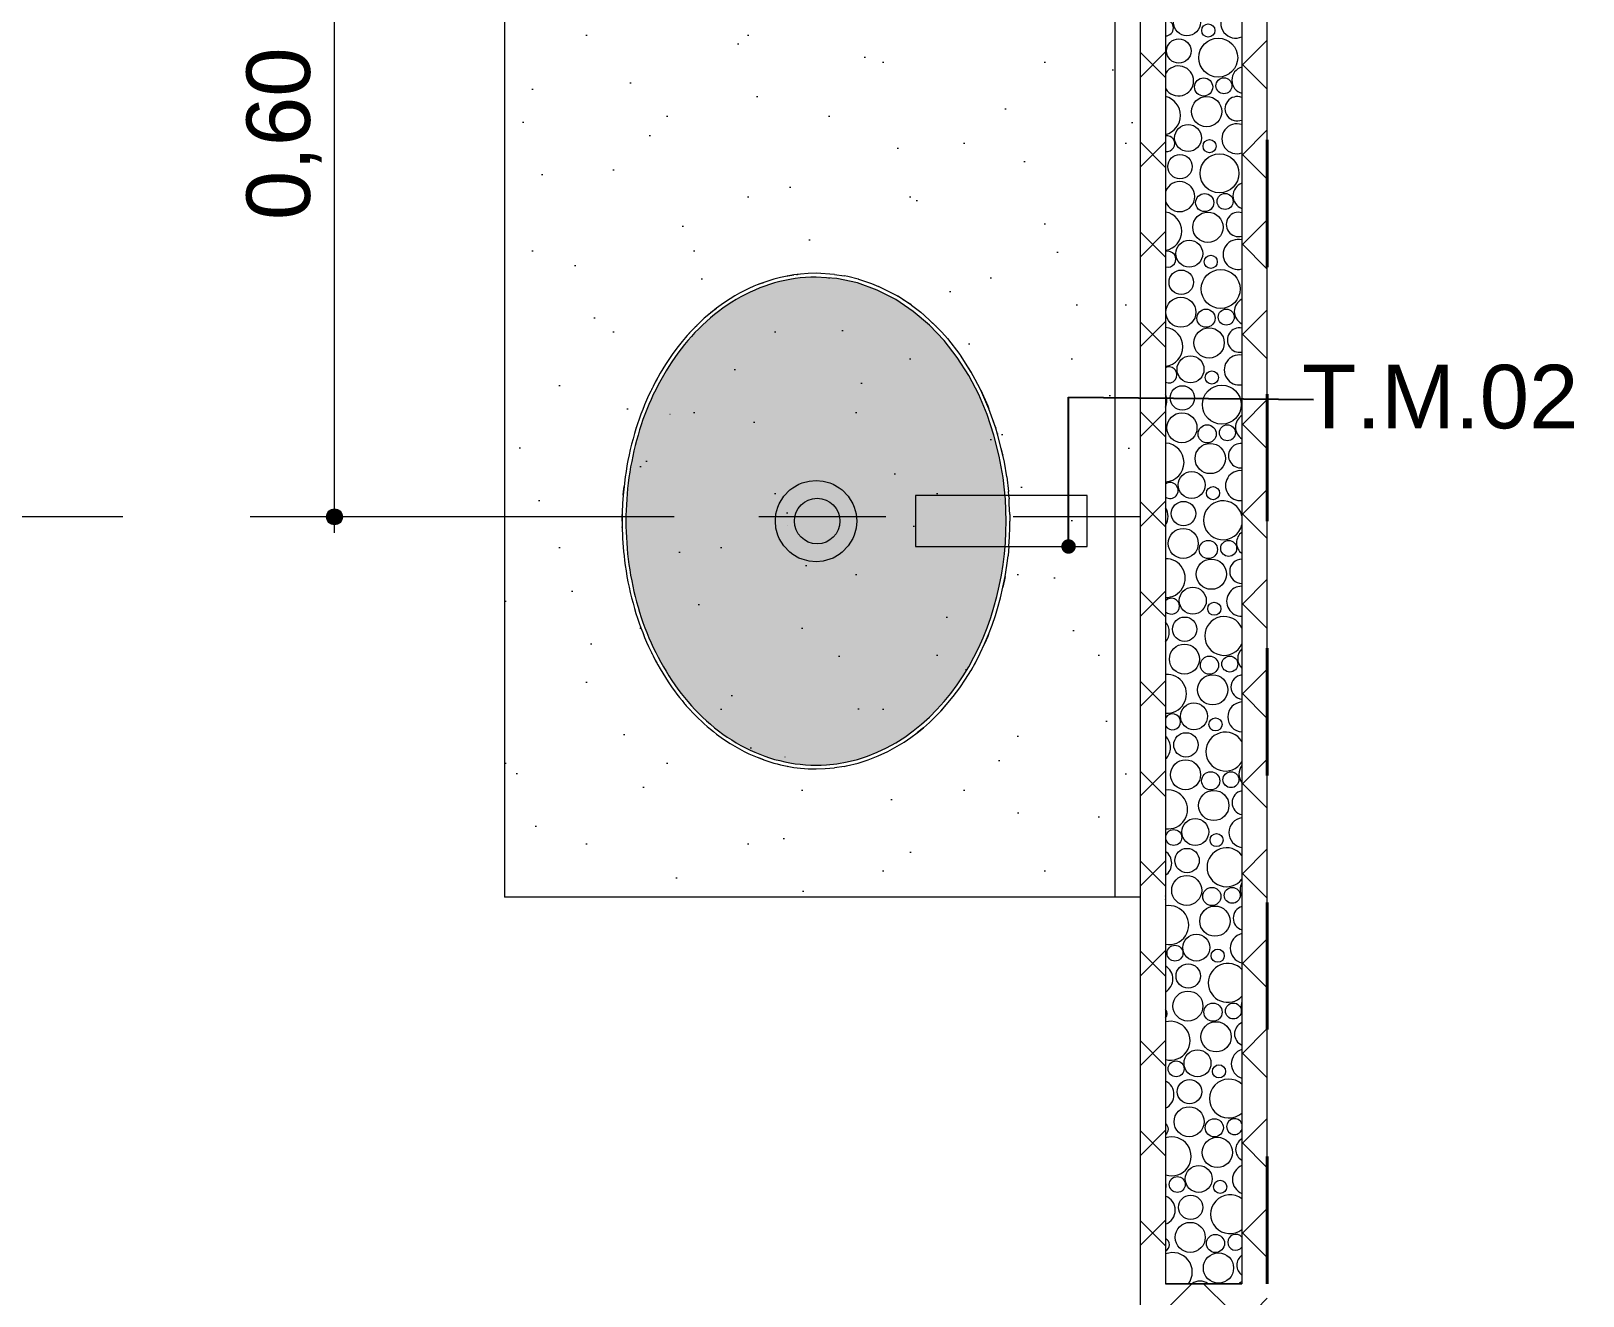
# Model space of a CAD drawing. Header units: metres. Extents: x -1.8 to 75.3, y -2 to 2.8.
# Drawn here: x 23.373 to 24.593, y -0.041 to 0.954 of the extents above; entities that cross this region are included whole.
import ezdxf

# ---------------------------------------------------------------- set-up
doc = ezdxf.new("R2010")
doc.units = ezdxf.units.M
doc.header["$MEASUREMENT"] = 0
doc.linetypes.add('Dashed', pattern=[0.035, 0.0225, -0.0125])
for name, color, linetype, lineweight in [('0_Caneta_No__1', 7, 'Continuous', 40), ('NOTAS-DETALHAMENTO.EXEC_Caneta_No__1', 7, 'Continuous', 40), ('NOTAS-DETALHAMENTO.EXEC_Caneta_No__241', 7, 'Continuous', 13), ('PAREDE CONSTRUIR_Caneta_No__241', 7, 'Continuous', 13), ('PAREDE CONSTRUIR_Caneta_No__83', 84, 'Continuous', 0)]:
    doc.layers.add(name, color=color, linetype=linetype, lineweight=lineweight)
for name, color, linetype, lineweight, true_color in [('0_Caneta_No__167', 7, 'Continuous', 0, 0x0035d5), ('EIXO HIDRÁULICO - Executivo.EXEC_Caneta_No__167', 7, 'Continuous', 0, 0x0035d5), ('LOUCAS-METAIS.ARQ_Caneta_No__13', 7, 'Continuous', 0, 0xaaaaaa), ('LOUCAS-METAIS.ARQ_Caneta_No__16', 7, 'Continuous', 0, 0xc9c9c9), ('LOUCAS-METAIS.ARQ_Caneta_No__19', 7, 'Continuous', 0, 0xe9e9e9), ('LOUCAS-METAIS.ARQ_Caneta_No__96', 7, 'Continuous', 0, 0xb6b6b6), ('PAREDE CONSTRUIR_Caneta_No__96', 7, 'Continuous', 0, 0xb6b6b6)]:
    doc.layers.add(name, color=color, linetype=linetype, lineweight=lineweight, true_color=true_color)
doc.styles.add('GENERATED_STYLE_1', font='arial.ttf')
doc.dimstyles.new('GENERATED_STYLE__1', dxfattribs={"dimtxt": 0.05, "dimasz": 0.02375, "dimexe": 0.18, "dimexo": 0.267183, "dimgap": 0, "dimtad": 1, "dimzin": 0, "dimdsep": 46, "dimtxsty": 'GENERATED_STYLE_1', "dimblk": 'ARROWHEAD_11', "dimblk1": 'ARROWHEAD_11', "dimblk2": 'ARROWHEAD_11', "dimcen": 0.09, "dimclrd": 256, "dimclre": 256, "dimclrt": 256, "dimadec": 0, "dimazin": 0, "dimtfac": 1, "dimtdec": 4, "dimtmove": 0, "dimatfit": 3, "dimfxl": 0, "dimtolj": 1, "dimtzin": 0, "dimarcsym": 0})
doc.dimstyles.new('GENERATED_STYLE__4', dxfattribs={"dimtxt": 0.18, "dimasz": 0.0228, "dimexe": 0.18, "dimexo": 0.0625, "dimgap": 0, "dimtad": 0, "dimtih": 1, "dimtoh": 1, "dimdec": 4, "dimzin": 0, "dimdsep": 46, "dimcen": 0.09, "dimadec": 0, "dimazin": 0, "dimtfac": 1, "dimtdec": 4, "dimtmove": 0, "dimatfit": 3, "dimldrblk": 'ARROWHEAD_11', "dimfxl": 0, "dimtolj": 1, "dimtzin": 0, "dimarcsym": 0})
pattern_1 = [(45, (22.770084, 0.220536), (-0.0353553, 0.0353553), []), (135, (22.770084, 0.220536), (0.0353553, 0.0353553), [])]
pattern_2 = [(45, (22.77008, 0.42054), (-0.0636396, 0.0636396), [0, -0.06, 0, -0.09]), (110, (22.97008, 0.42054), (0.0845723, 0.030782), [0, -0.044, 0, -0.076])]

# ---------------------------------------------------------------- blocks, each defined once
blk = doc.blocks.new('*X97', base_point=(22.7701, 0.2205))
at = {"layer": 'PAREDE CONSTRUIR_Caneta_No__96', "color": 253, "linetype": 'Continuous', "lineweight": 0, "true_color": 0xb6b6b6}
for centre, radius in [((24.2819, 0.961), 0.0106), ((24.2987, 0.9546), 0.00517), ((24.2755, 0.9385), 0.00959), ((24.3065, 0.9332), 0.0153), ((24.295, 0.9102), 0.00715), ((24.311, 0.9111), 0.00627), ((24.2974, 0.8908), 0.0119), ((24.2828, 0.87), 0.0106), ((24.2997, 0.8636), 0.00517), ((24.2764, 0.8475), 0.00959), ((24.3075, 0.8422), 0.0153), ((24.2959, 0.8192), 0.00715), ((24.3119, 0.8201), 0.00627), ((24.2984, 0.7998), 0.0119), ((24.2837, 0.779), 0.0106), ((24.3006, 0.7726), 0.00517), ((24.2774, 0.7565), 0.00959), ((24.3084, 0.7512), 0.0153), ((24.2771, 0.7329), 0.0118), ((24.2969, 0.7282), 0.00715), ((24.3128, 0.7291), 0.00627), ((24.2993, 0.7088), 0.0119), ((24.2847, 0.688), 0.0106), ((24.3015, 0.6816), 0.00517), ((24.2783, 0.6655), 0.00959), ((24.3093, 0.6602), 0.0153), ((24.278, 0.642), 0.0118), ((24.2978, 0.6372), 0.00715), ((24.3137, 0.6381), 0.00627), ((24.3002, 0.6178), 0.0119), ((24.2856, 0.597), 0.0106), ((24.3024, 0.5906), 0.00517), ((24.2792, 0.5745), 0.00959), ((24.279, 0.551), 0.0118), ((24.2987, 0.5462), 0.00715), ((24.3147, 0.5471), 0.00627), ((24.3011, 0.5268), 0.0119), ((24.2865, 0.506), 0.0106), ((24.3034, 0.4996), 0.00517), ((24.2801, 0.4835), 0.00959), ((24.2799, 0.46), 0.0118), ((24.2996, 0.4552), 0.00715), ((24.3156, 0.4561), 0.00627), ((24.3021, 0.4358), 0.0119), ((24.2874, 0.415), 0.0106), ((24.3043, 0.4086), 0.00517), ((24.2811, 0.3925), 0.00959), ((24.2808, 0.369), 0.0118), ((24.3006, 0.3642), 0.00715), ((24.3165, 0.3651), 0.00627), ((24.303, 0.3448), 0.0119), ((24.2884, 0.324), 0.0106), ((24.2715, 0.3196), 0.00627), ((24.3052, 0.3176), 0.00517), ((24.282, 0.3015), 0.00959), ((24.2817, 0.278), 0.0118), ((24.3015, 0.2732), 0.00715), ((24.3175, 0.2741), 0.00627), ((24.3039, 0.2538), 0.0119), ((24.2725, 0.2286), 0.00627), ((24.2893, 0.233), 0.0106), ((24.2829, 0.2106), 0.00959), ((24.3061, 0.2266), 0.00517), ((24.2827, 0.187), 0.0118), ((24.3024, 0.1822), 0.00715), ((24.3184, 0.1831), 0.00627), ((24.3048, 0.1628), 0.0119), ((24.2902, 0.142), 0.0106), ((24.2734, 0.1376), 0.00627), ((24.3071, 0.1356), 0.00517), ((24.2839, 0.1196), 0.00959), ((24.2836, 0.096), 0.0118), ((24.3034, 0.0912), 0.00715), ((24.3058, 0.0718), 0.0119), ((24.2912, 0.051), 0.0106), ((24.2743, 0.0466), 0.00627), ((24.308, 0.0447), 0.00517), ((24.2848, 0.0286), 0.00959), ((24.2845, 0.005), 0.0118), ((24.3043, 0.0002), 0.00715), ((24.3067, -0.0191), 0.0119)]:
    blk.add_circle(centre, radius, dxfattribs=at)
for centre, radius, start, end in [((24.3203, 0.9604), 0.0118, 65.715, 294.285), ((24.265, 0.9566), 0.00627, 270.7018, 89.2982), ((24.2753, 0.9149), 0.0118, 211.0207, 148.9793), ((24.3278, 0.9155), 0.0106, 104.6666, 255.3334), ((24.2615, 0.8877), 0.0153, 283.538, 76.462), ((24.3214, 0.893), 0.00959, 67.4154, 292.5846), ((24.3212, 0.8694), 0.0118, 70.5548, 289.4452), ((24.266, 0.8656), 0.00627, 262.2055, 97.7945), ((24.2762, 0.8239), 0.0118, 200.715, 159.285), ((24.3287, 0.8245), 0.0106, 109.8967, 250.1033), ((24.2625, 0.7967), 0.0153, 279.9926, 80.0074), ((24.3224, 0.802), 0.00959, 73.2987, 286.7013), ((24.3221, 0.7784), 0.0118, 75.2539, 284.7461), ((24.2669, 0.7746), 0.00627, 253.5314, 106.4686), ((24.3297, 0.7335), 0.0106, 115.3064, 244.6936), ((24.2634, 0.7057), 0.0153, 276.4855, 83.5145), ((24.3233, 0.711), 0.00959, 79.0053, 280.9947), ((24.323, 0.6875), 0.0118, 79.8535, 280.1465), ((24.2678, 0.6836), 0.00627, 244.4462, 115.5538), ((24.2543, 0.6633), 0.0119, 335.3228, 24.6772), ((24.3306, 0.6425), 0.0106, 120.9701, 239.0299), ((24.2643, 0.6147), 0.0153, 273.0026, 86.9974), ((24.3242, 0.62), 0.00959, 84.6032, 275.3968), ((24.2687, 0.5926), 0.00627, 234.6038, 125.3962), ((24.324, 0.5965), 0.0118, 84.3878, 275.6122), ((24.2552, 0.5723), 0.0119, 326.1971, 33.8029), ((24.3102, 0.5692), 0.0153, 13.5906, 346.4094), ((24.3315, 0.5515), 0.0106, 126.9934, 233.0066), ((24.2652, 0.5237), 0.0153, 269.5309, 90.4691), ((24.3251, 0.529), 0.00959, 90.1497, 269.8503), ((24.3249, 0.5055), 0.0118, 88.887, 271.113), ((24.2697, 0.5016), 0.00627, 223.3565, 136.6435), ((24.2561, 0.4813), 0.0119, 318.8717, 41.1283), ((24.3112, 0.4782), 0.0153, 24.2962, 335.7038), ((24.3324, 0.4605), 0.0106, 133.5396, 226.4604), ((24.2662, 0.4327), 0.0153, 266.0574, 93.9426), ((24.3261, 0.438), 0.00959, 95.6975, 264.3025), ((24.2706, 0.4106), 0.00627, 208.9592, 151.0408), ((24.3258, 0.4145), 0.0118, 93.3793, 266.6207), ((24.2571, 0.3903), 0.0119, 312.4946, 47.5054), ((24.3121, 0.3872), 0.0153, 31.6946, 328.3054), ((24.3334, 0.3695), 0.0106, 140.8947, 219.1053), ((24.2671, 0.3417), 0.0153, 262.5693, 97.4307), ((24.327, 0.347), 0.00959, 101.2997, 258.7003), ((24.3267, 0.3235), 0.0118, 97.8926, 262.1074), ((24.258, 0.2993), 0.0119, 306.7127, 53.2873), ((24.313, 0.2962), 0.0153, 37.7872, 322.2128), ((24.3343, 0.2785), 0.0106, 149.6688, 210.3312), ((24.2602, 0.2721), 0.00517, 341.4947, 18.5053), ((24.268, 0.2507), 0.0153, 259.0533, 100.9467), ((24.3279, 0.2561), 0.00959, 107.0141, 252.9859), ((24.3277, 0.2325), 0.0118, 102.4558, 257.5442), ((24.314, 0.2052), 0.0153, 43.1369, 316.8631), ((24.2589, 0.2083), 0.0119, 301.3379, 58.6621), ((24.2611, 0.1811), 0.00517, 320.2621, 39.7379), ((24.3352, 0.1875), 0.0106, 161.8517, 198.1483), ((24.269, 0.1597), 0.0153, 255.4949, 104.5051), ((24.3289, 0.1651), 0.00959, 112.9092, 247.0908), ((24.3286, 0.1415), 0.0118, 107.101, 252.899), ((24.2598, 0.1173), 0.0119, 296.2549, 63.7451), ((24.3149, 0.1142), 0.0153, 47.9983, 312.0017), ((24.3193, 0.0921), 0.00627, 22.1039, 337.8961), ((24.2621, 0.0901), 0.00517, 306.1329, 53.8671), ((24.2699, 0.0687), 0.0153, 251.8784, 108.1216), ((24.3298, 0.0741), 0.00959, 119.0738, 240.9262), ((24.3295, 0.0505), 0.0118, 111.8654, 248.1346), ((24.2584, 0.0457), 0.00715, 341.1686, 18.8314), ((24.2608, 0.0264), 0.0119, 291.3859, 68.6141), ((24.3158, 0.0232), 0.0153, 52.5129, 307.4871), ((24.263, -0.0008), 0.00517, 294.2264, 65.7736), ((24.3202, 0.0011), 0.00627, 38.8643, 321.1357), ((24.2708, -0.0223), 0.0153, 322.8961, 111.8146), ((24.3307, -0.0169), 0.00959, 125.6337, 234.3663), ((24.2921, -0.04), 0.0106, 53.0196, 126.9804), ((24.3304, -0.0405), 0.0118, 116.7948, 130.1528)]:
    blk.add_arc(centre, radius, start, end, dxfattribs=at)
blk = doc.blocks.new('*D98', base_point=(22.7701, 0.2205))
at = {"layer": '0_Caneta_No__167', "linetype": 'Continuous', "lineweight": 0, "true_color": 0x0035d5}
for points in [[(23.6053, 1.1723), (23.6058, 1.1699), (23.6071, 1.1679), (23.6091, 1.1665), (23.6115, 1.1661), (23.6139, 1.1665), (23.616, 1.1679), (23.6173, 1.1699), (23.6178, 1.1723), (23.6173, 1.1747), (23.616, 1.1767), (23.6139, 1.1781), (23.6115, 1.1786), (23.6091, 1.1781), (23.6071, 1.1767), (23.6058, 1.1747)], [(23.6053, 0.5719), (23.6058, 0.5695), (23.6071, 0.5674), (23.6091, 0.5661), (23.6115, 0.5656), (23.6139, 0.5661), (23.616, 0.5674), (23.6173, 0.5695), (23.6178, 0.5719), (23.6173, 0.5742), (23.616, 0.5763), (23.6139, 0.5776), (23.6115, 0.5781), (23.6091, 0.5776), (23.6071, 0.5763), (23.6058, 0.5742)]]:
    blk.add_hatch(color=162, dxfattribs=at).paths.add_polyline_path(points)
at = {"layer": '0_Caneta_No__167', "color": 162, "linetype": 'Continuous', "lineweight": 0, "true_color": 0x0035d5}
for p, q in [((23.6053, 1.1723), (23.5881, 1.1723)), ((23.8787, 1.1723), (23.6178, 1.1723)), ((23.6115, 0.5781), (23.6115, 1.1661)), ((23.6053, 0.5719), (23.5881, 0.5719)), ((23.6115, 0.5594), (23.6115, 0.5656)), ((23.8787, 0.5719), (23.6178, 0.5719))]:
    blk.add_line(p, q, dxfattribs=at)
for centre in [(23.6115, 1.1723), (23.6115, 0.5719)]:
    blk.add_circle(centre, 0.00625, dxfattribs=at)
at = {"layer": '0_Caneta_No__167', "color": 162, "lineweight": 0, "true_color": 0x0035d5, "insert": (23.6015, 0.8054), "char_height": 0.05, "attachment_point": 7, "rotation": 90, "style": 'GENERATED_STYLE_1'}
blk.add_mtext('\\A1;{\\pql;\\fArial|b0|i0|c0|p0;\\W1.000000;0,60}', dxfattribs=at)
blk = doc.blocks.new('ARROWHEAD_11')
at = {"color": 0, "linetype": 'Continuous', "lineweight": 0}
blk.add_line((0, 0), (-1, 0), dxfattribs=at)
at = {"color": 0, "linetype": 'Continuous', "lineweight": 0, "const_width": 0.25, "flags": 128}
blk.add_lwpolyline([(-0.125, 0, 1), (0.125, 0, 1)], format="xyb", close=True, dxfattribs=at)

msp = doc.modelspace()

# ---------------------------------------------------------------- hatches: boundary and pattern name
at = {"layer": 'LOUCAS-METAIS.ARQ_Caneta_No__16', "linetype": 'Continuous', "lineweight": 0, "true_color": 0xc9c9c9}
h = msp.add_hatch(dxfattribs=at)
h.set_pattern_fill('Haie_OD_LEGENDA_0006', color=9, style=0, pattern_type=2)
h.set_pattern_definition(pattern_2)
h.paths.add_polyline_path([(23.7451, 2.0526), (23.7451, 0.2726), (24.2251, 0.2726), (24.2251, 2.0526)])
h = msp.add_hatch(dxfattribs=at)
h.set_pattern_fill('Haie_OD_LEGENDA_0006', color=9, style=0, pattern_type=2)
h.set_pattern_definition(pattern_2)
h.paths.add_polyline_path([(24.2251, 2.0526), (24.2251, 0.2726), (24.2451, 0.2726), (24.2451, 2.0526)])
at = {"layer": 'LOUCAS-METAIS.ARQ_Caneta_No__19', "linetype": 'Continuous', "lineweight": 0, "true_color": 0x747474}
msp.add_hatch(color=8, dxfattribs=at).paths.add_polyline_path([(24.0227, 0.3811), (24.0306, 0.3837), (24.0382, 0.3867), (24.0457, 0.3902), (24.053, 0.3942), (24.06, 0.3986), (24.0667, 0.4035), (24.0732, 0.4087), (24.0794, 0.4143), (24.0853, 0.4202), (24.0909, 0.4265), (24.0962, 0.433), (24.1012, 0.4398), (24.1059, 0.4468), (24.1103, 0.454), (24.1144, 0.4614), (24.1181, 0.4691), (24.1216, 0.4768), (24.1248, 0.4847), (24.1276, 0.4928), (24.1301, 0.5009), (24.1324, 0.5092), (24.1343, 0.5175), (24.136, 0.5259), (24.1373, 0.5344), (24.1383, 0.5429), (24.1391, 0.5514), (24.1395, 0.56), (24.1397, 0.5686), (24.1391, 0.5857), (24.1373, 0.6028), (24.1343, 0.6196), (24.1301, 0.6362), (24.1248, 0.6524), (24.1181, 0.6681), (24.1103, 0.6831), (24.1012, 0.6974), (24.0909, 0.7107), (24.0794, 0.7228), (24.0667, 0.7336), (24.053, 0.7429), (24.0382, 0.7504), (24.0227, 0.756), (24.0066, 0.7594), (23.9902, 0.7606), (23.9861, 0.7605), (23.9819, 0.7603), (23.9778, 0.7599), (23.9737, 0.7594), (23.9697, 0.7588), (23.9656, 0.758), (23.9616, 0.7571), (23.9576, 0.756), (23.9537, 0.7548), (23.9498, 0.7535), (23.9459, 0.752), (23.9421, 0.7504), (23.9383, 0.7487), (23.9346, 0.7469), (23.931, 0.745), (23.9274, 0.7429), (23.9239, 0.7408), (23.9204, 0.7385), (23.917, 0.7361), (23.9136, 0.7336), (23.9104, 0.7311), (23.9071, 0.7284), (23.904, 0.7257), (23.9009, 0.7228), (23.898, 0.7199), (23.895, 0.7169), (23.8922, 0.7138), (23.8894, 0.7107), (23.8867, 0.7074), (23.8841, 0.7041), (23.8816, 0.7008), (23.8791, 0.6974), (23.8767, 0.6939), (23.8744, 0.6903), (23.8722, 0.6868), (23.8701, 0.6831), (23.868, 0.6794), (23.866, 0.6757), (23.8641, 0.6719), (23.8622, 0.6681), (23.8604, 0.6642), (23.8587, 0.6603), (23.8571, 0.6564), (23.8556, 0.6524), (23.8541, 0.6484), (23.8527, 0.6444), (23.8514, 0.6403), (23.8502, 0.6362), (23.849, 0.6321), (23.848, 0.628), (23.847, 0.6238), (23.846, 0.6196), (23.8452, 0.6154), (23.8444, 0.6112), (23.8437, 0.607), (23.843, 0.6028), (23.8425, 0.5985), (23.842, 0.5942), (23.8416, 0.59), (23.8413, 0.5857), (23.841, 0.5814), (23.8408, 0.5771), (23.8407, 0.5729), (23.8407, 0.5686), (23.8407, 0.5664), (23.8407, 0.5643), (23.8408, 0.56), (23.841, 0.5557), (23.8413, 0.5514), (23.8416, 0.5471), (23.842, 0.5429), (23.8425, 0.5386), (23.843, 0.5344), (23.8437, 0.5301), (23.8444, 0.5259), (23.8452, 0.5217), (23.846, 0.5175), (23.847, 0.5133), (23.848, 0.5092), (23.849, 0.505), (23.8502, 0.5009), (23.8514, 0.4968), (23.8527, 0.4928), (23.8541, 0.4887), (23.8556, 0.4847), (23.8571, 0.4808), (23.8587, 0.4768), (23.8604, 0.4729), (23.8622, 0.469), (23.8641, 0.4652), (23.866, 0.4614), (23.868, 0.4577), (23.8701, 0.454), (23.8722, 0.4504), (23.8744, 0.4468), (23.8767, 0.4432), (23.8791, 0.4398), (23.8816, 0.4363), (23.8841, 0.433), (23.8867, 0.4297), (23.8894, 0.4265), (23.8922, 0.4233), (23.895, 0.4202), (23.898, 0.4172), (23.901, 0.4143), (23.904, 0.4115), (23.9072, 0.4087), (23.9104, 0.406), (23.9136, 0.4035), (23.917, 0.401), (23.9204, 0.3986), (23.9239, 0.3964), (23.9274, 0.3942), (23.931, 0.3921), (23.9346, 0.3902), (23.9384, 0.3884), (23.9421, 0.3867), (23.9459, 0.3851), (23.9498, 0.3837), (23.9537, 0.3823), (23.9576, 0.3811), (23.9616, 0.3801), (23.9656, 0.3792), (23.9697, 0.3784), (23.9737, 0.3777), (23.9778, 0.3772), (23.9819, 0.3769), (23.9861, 0.3766), (23.9902, 0.3766), (23.9943, 0.3766), (23.9984, 0.3769), (24.0066, 0.3777), (24.0147, 0.3792)])
at = {"layer": 'PAREDE CONSTRUIR_Caneta_No__83', "linetype": 'Continuous', "lineweight": 0}
h = msp.add_hatch(dxfattribs=at)
h.set_pattern_fill('Placomur_0006', color=84, style=0, pattern_type=2)
h.set_pattern_definition(pattern_1)
h.paths.add_polyline_path([(24.2451, 2.0726), (24.2451, -0.0315), (24.2651, -0.0315), (24.2651, 2.0726)])
h = msp.add_hatch(dxfattribs=at)
h.set_pattern_fill('Placomur_0006', color=84, style=0, pattern_type=2)
h.set_pattern_definition(pattern_1)
h.paths.add_polyline_path([(24.3451, 2.0726), (24.3251, 2.0726), (24.3251, -0.0315), (24.3451, -0.0315)])
h = msp.add_hatch(dxfattribs=at)
h.set_pattern_fill('Placomur_0006', color=84, style=0, pattern_type=2)
h.set_pattern_definition(pattern_1)
h.paths.add_polyline_path([(24.2651, -0.0315), (24.2451, -0.0315), (24.2651, -0.0515)])
h = msp.add_hatch(dxfattribs=at)
h.set_pattern_fill('Placomur_0006', color=84, style=0, pattern_type=2)
h.set_pattern_definition(pattern_1)
h.paths.add_polyline_path([(24.2451, -0.0515), (24.2651, -0.0515), (24.2451, -0.0315)])
h = msp.add_hatch(dxfattribs=at)
h.set_pattern_fill('Placomur_0006', color=84, style=0, pattern_type=2)
h.set_pattern_definition(pattern_1)
h.paths.add_polyline_path([(24.2651, -0.0315), (24.2651, -0.0515), (24.3451, -0.0515), (24.3451, -0.0315)])

# ---------------------------------------------------------------- linework, layer by layer
at = {"layer": '0_Caneta_No__1', "color": 7, "linetype": 'Dashed', "lineweight": 40}
msp.add_lwpolyline([(21.1951, -1.8315), (24.3451, -1.8315), (24.3451, 2.2726), (21.1951, 2.2726)], close=True, dxfattribs=at)
at = {"layer": 'EIXO HIDRÁULICO - Executivo.EXEC_Caneta_No__167', "color": 162, "linetype": 'Dashed', "lineweight": 0, "true_color": 0x0035d5}
msp.add_line((24.2451, 0.5719), (23.2957, 0.5719), dxfattribs=at)
at = {"layer": 'LOUCAS-METAIS.ARQ_Caneta_No__13', "color": 253, "linetype": 'Continuous', "lineweight": 0, "true_color": 0xaaaaaa, "flags": 128}
for points in [[(23.7451, 2.0526), (23.7451, 0.2726)], [(24.2251, 2.0526), (24.2251, 0.2726)], [(24.2451, 2.0526), (24.2451, 0.2726)], [(24.2251, 0.2726), (23.7451, 0.2726)], [(24.2451, 0.2726), (24.2251, 0.2726)]]:
    msp.add_lwpolyline(points, dxfattribs=at)
at = {"layer": 'LOUCAS-METAIS.ARQ_Caneta_No__96', "color": 253, "linetype": 'Continuous', "lineweight": 0, "true_color": 0xb6b6b6}
for p, q in [((23.953, 0.7577), (23.9491, 0.7564)), ((23.957, 0.7589), (23.953, 0.7577)), ((23.9622, 0.7603), (23.957, 0.7589)), ((23.9616, 0.7571), (23.9576, 0.756)), ((23.9656, 0.758), (23.9616, 0.7571)), ((23.9674, 0.7614), (23.9622, 0.7603)), ((23.9697, 0.7588), (23.9656, 0.758)), ((23.9727, 0.7623), (23.9674, 0.7614)), ((23.9679, 0.7615), (23.9674, 0.7614)), ((23.9679, 0.7615), (23.9727, 0.7623)), ((23.9737, 0.7594), (23.9697, 0.7588)), ((23.978, 0.763), (23.9727, 0.7623)), ((23.9778, 0.7599), (23.9737, 0.7594)), ((23.9747, 0.7625), (23.9757, 0.7627)), ((23.9761, 0.7627), (23.9757, 0.7627)), ((23.9819, 0.7603), (23.9778, 0.7599)), ((23.9841, 0.7634), (23.978, 0.763)), ((23.9861, 0.7605), (23.9819, 0.7603)), ((23.9902, 0.7636), (23.9841, 0.7634)), ((23.9902, 0.7606), (23.9861, 0.7605)), ((24.0048, 0.7627), (23.9902, 0.7636)), ((24.0066, 0.7594), (23.9902, 0.7606)), ((24.0047, 0.7627), (24.0047, 0.7627)), ((24.0048, 0.7627), (24.0124, 0.7615)), ((24.0227, 0.756), (24.0066, 0.7594)), ((24.0152, 0.761), (24.0124, 0.7615)), ((24.0233, 0.7589), (24.0152, 0.761)), ((24.0235, 0.7589), (24.0233, 0.7589)), ((24.0235, 0.7589), (24.0339, 0.7554)), ((23.9262, 0.7457), (23.9226, 0.7435)), ((23.9299, 0.7478), (23.9262, 0.7457)), ((23.931, 0.745), (23.9274, 0.7429)), ((23.9336, 0.7498), (23.9299, 0.7478)), ((23.9346, 0.7469), (23.931, 0.745)), ((23.9374, 0.7516), (23.9336, 0.7498)), ((23.9383, 0.7487), (23.9346, 0.7469)), ((23.9412, 0.7533), (23.9374, 0.7516)), ((23.9421, 0.7504), (23.9383, 0.7487)), ((23.9451, 0.7549), (23.9412, 0.7533)), ((23.9459, 0.752), (23.9421, 0.7504)), ((23.9491, 0.7564), (23.9451, 0.7549)), ((23.9451, 0.7549), (23.9464, 0.7554)), ((23.9498, 0.7535), (23.9459, 0.752)), ((23.9464, 0.7554), (23.9491, 0.7564)), ((23.9537, 0.7548), (23.9498, 0.7535)), ((23.9576, 0.756), (23.9537, 0.7548)), ((24.0382, 0.7504), (24.0227, 0.756)), ((24.0339, 0.7554), (24.0394, 0.7532)), ((24.053, 0.7429), (24.0382, 0.7504)), ((24.0391, 0.7533), (24.0392, 0.7533)), ((24.0541, 0.7457), (24.0394, 0.7532)), ((24.0545, 0.7455), (24.0394, 0.7532)), ((24.0541, 0.7457), (24.0545, 0.7455)), ((24.0652, 0.7385), (24.0545, 0.7455)), ((23.912, 0.7362), (23.9071, 0.7323)), ((23.9071, 0.7323), (23.9078, 0.7329)), ((23.9078, 0.7329), (23.912, 0.7362)), ((23.9136, 0.7336), (23.9104, 0.7311)), ((23.9155, 0.7388), (23.912, 0.7362)), ((23.917, 0.7361), (23.9136, 0.7336)), ((23.919, 0.7412), (23.9155, 0.7388)), ((23.9204, 0.7385), (23.917, 0.7361)), ((23.9226, 0.7435), (23.919, 0.7412)), ((23.9239, 0.7408), (23.9204, 0.7385)), ((23.9274, 0.7429), (23.9239, 0.7408)), ((24.0667, 0.7336), (24.053, 0.7429)), ((24.0647, 0.7389), (24.0587, 0.7428)), ((24.0647, 0.7389), (24.065, 0.7387)), ((24.0652, 0.7385), (24.0726, 0.7329)), ((24.0794, 0.7228), (24.0667, 0.7336)), ((24.0726, 0.7329), (24.0753, 0.7306)), ((23.8977, 0.7238), (23.8932, 0.7193)), ((23.8951, 0.7213), (23.8964, 0.7226)), ((23.8967, 0.7229), (23.8964, 0.7226)), ((23.9023, 0.7282), (23.8977, 0.7238)), ((23.9009, 0.7228), (23.898, 0.7199)), ((23.904, 0.7257), (23.9009, 0.7228)), ((23.9071, 0.7323), (23.9023, 0.7282)), ((23.9071, 0.7284), (23.904, 0.7257)), ((23.9057, 0.7311), (23.9052, 0.7307)), ((23.9068, 0.732), (23.9057, 0.7311)), ((23.9104, 0.7311), (23.9071, 0.7284)), ((24.0747, 0.731), (24.0746, 0.7311)), ((24.0847, 0.7218), (24.0753, 0.7306)), ((24.084, 0.7226), (24.0792, 0.7269)), ((24.0909, 0.7107), (24.0794, 0.7228)), ((24.084, 0.7226), (24.0844, 0.7221)), ((24.089, 0.7173), (24.0847, 0.7218)), ((23.8848, 0.7098), (23.8808, 0.7047)), ((23.8889, 0.7146), (23.8848, 0.7098)), ((23.8894, 0.7107), (23.8867, 0.7074)), ((23.8873, 0.7128), (23.8877, 0.7133)), ((23.8884, 0.7141), (23.8877, 0.7133)), ((23.8932, 0.7193), (23.8889, 0.7146)), ((23.8913, 0.7173), (23.8889, 0.7146)), ((23.8922, 0.7138), (23.8894, 0.7107)), ((23.8932, 0.7193), (23.8913, 0.7173)), ((23.895, 0.7169), (23.8922, 0.7138)), ((23.898, 0.7199), (23.895, 0.7169)), ((24.0935, 0.7123), (24.089, 0.7173)), ((24.1012, 0.6974), (24.0909, 0.7107)), ((24.0926, 0.7133), (24.0928, 0.713)), ((24.0935, 0.7123), (24.1033, 0.6996)), ((23.877, 0.6996), (23.8739, 0.695)), ((23.8791, 0.6974), (23.8767, 0.6939)), ((23.8808, 0.7047), (23.877, 0.6996)), ((23.8816, 0.7008), (23.8791, 0.6974)), ((23.8841, 0.7041), (23.8816, 0.7008)), ((23.8867, 0.7074), (23.8841, 0.7041)), ((24.1103, 0.6831), (24.1012, 0.6974)), ((24.1033, 0.6996), (24.1037, 0.6991)), ((24.1123, 0.6857), (24.1037, 0.6991)), ((23.8676, 0.6849), (23.8657, 0.6815)), ((23.8697, 0.6883), (23.8676, 0.6849)), ((23.8682, 0.6859), (23.8684, 0.6863)), ((23.8686, 0.6865), (23.8684, 0.6863)), ((23.8717, 0.6917), (23.8697, 0.6883)), ((23.8722, 0.6868), (23.8701, 0.6831)), ((23.8739, 0.695), (23.8717, 0.6917)), ((23.8744, 0.6903), (23.8722, 0.6868)), ((23.8767, 0.6939), (23.8744, 0.6903)), ((24.1119, 0.6863), (24.1077, 0.6928)), ((24.1119, 0.6863), (24.1122, 0.6859)), ((24.1154, 0.6801), (24.1123, 0.6857)), ((23.862, 0.6745), (23.8602, 0.6709)), ((23.8609, 0.6722), (23.8608, 0.672)), ((23.8611, 0.6727), (23.8609, 0.6722)), ((23.8638, 0.678), (23.862, 0.6745)), ((23.8641, 0.6719), (23.8622, 0.6681)), ((23.8657, 0.6815), (23.8638, 0.678)), ((23.8649, 0.6801), (23.8638, 0.678)), ((23.866, 0.6757), (23.8641, 0.6719)), ((23.8657, 0.6815), (23.8649, 0.6801)), ((23.868, 0.6794), (23.866, 0.6757)), ((23.8701, 0.6831), (23.868, 0.6794)), ((24.1181, 0.6681), (24.1103, 0.6831)), ((24.1195, 0.6722), (24.1154, 0.6801)), ((24.1198, 0.6716), (24.1154, 0.6801)), ((24.1196, 0.672), (24.1195, 0.6722)), ((24.1198, 0.6716), (24.1253, 0.6593)), ((24.1262, 0.6569), (24.1198, 0.6716)), ((23.8554, 0.66), (23.8539, 0.6563)), ((23.8551, 0.6593), (23.8544, 0.6576)), ((23.8554, 0.66), (23.8551, 0.6593)), ((23.8569, 0.6637), (23.8554, 0.66)), ((23.8585, 0.6673), (23.8569, 0.6637)), ((23.8587, 0.6603), (23.8571, 0.6564)), ((23.8602, 0.6709), (23.8585, 0.6673)), ((23.8604, 0.6642), (23.8587, 0.6603)), ((23.8622, 0.6681), (23.8604, 0.6642)), ((24.1248, 0.6524), (24.1181, 0.6681)), ((24.1253, 0.6593), (24.1262, 0.6569)), ((23.8511, 0.6489), (23.8498, 0.6451)), ((23.8525, 0.6526), (23.8511, 0.6489)), ((23.8539, 0.6563), (23.8525, 0.6526)), ((23.8541, 0.6484), (23.8527, 0.6444)), ((23.8556, 0.6524), (23.8541, 0.6484)), ((23.8544, 0.6576), (23.8543, 0.6575)), ((23.8571, 0.6564), (23.8556, 0.6524)), ((23.8753, 0.6526), (23.8754, 0.6528)), ((24.1301, 0.6362), (24.1248, 0.6524)), ((24.126, 0.6576), (24.1259, 0.6576)), ((24.1316, 0.6418), (24.1262, 0.6569)), ((24.1314, 0.6425), (24.1287, 0.6499)), ((23.8474, 0.6374), (23.8463, 0.6333)), ((23.8486, 0.6413), (23.8474, 0.6374)), ((23.8498, 0.6451), (23.8486, 0.6413)), ((23.8488, 0.642), (23.849, 0.6425)), ((23.8491, 0.6427), (23.849, 0.6425)), ((23.8502, 0.6362), (23.849, 0.6321)), ((23.8514, 0.6403), (23.8502, 0.6362)), ((23.8527, 0.6444), (23.8514, 0.6403)), ((24.1343, 0.6196), (24.1301, 0.6362)), ((24.1314, 0.6425), (24.1315, 0.6419)), ((24.133, 0.637), (24.1316, 0.6418)), ((24.1329, 0.6374), (24.133, 0.637)), ((24.1372, 0.6204), (24.133, 0.637)), ((23.8441, 0.6248), (23.8432, 0.6206)), ((23.8451, 0.629), (23.8441, 0.6248)), ((23.8463, 0.6333), (23.8451, 0.629)), ((23.847, 0.6238), (23.846, 0.6196)), ((23.848, 0.628), (23.847, 0.6238)), ((23.849, 0.6321), (23.848, 0.628)), ((24.1372, 0.6206), (24.1359, 0.6256)), ((23.8415, 0.612), (23.8408, 0.6077)), ((23.8423, 0.6163), (23.8415, 0.612)), ((23.842, 0.6149), (23.8415, 0.612)), ((23.8423, 0.6163), (23.842, 0.6149)), ((23.8432, 0.6206), (23.8423, 0.6163)), ((23.8444, 0.6112), (23.8437, 0.607)), ((23.8452, 0.6154), (23.8444, 0.6112)), ((23.846, 0.6196), (23.8452, 0.6154)), ((24.1373, 0.6028), (24.1343, 0.6196)), ((24.1372, 0.6206), (24.1372, 0.6204)), ((24.1383, 0.6149), (24.1372, 0.6204)), ((24.1402, 0.6034), (24.1383, 0.6149)), ((23.8401, 0.6034), (23.8392, 0.5959)), ((23.8408, 0.6077), (23.8401, 0.6034)), ((23.8425, 0.5985), (23.842, 0.5942)), ((23.843, 0.6028), (23.8425, 0.5985)), ((23.8437, 0.607), (23.843, 0.6028)), ((23.9767, 0.5976), (23.9793, 0.5987)), ((23.9793, 0.5987), (23.9847, 0.6001)), ((23.9847, 0.6001), (23.9902, 0.6006)), ((23.9902, 0.6006), (23.9957, 0.6001)), ((23.9957, 0.6001), (24.0011, 0.5987)), ((24.0011, 0.5987), (24.0036, 0.5976)), ((24.1391, 0.5857), (24.1373, 0.6028)), ((24.1402, 0.6034), (24.1416, 0.5918)), ((23.8385, 0.5891), (23.838, 0.5823)), ((23.8392, 0.5959), (23.8385, 0.5891)), ((23.8385, 0.5891), (23.8388, 0.5918)), ((23.8385, 0.5889), (23.8385, 0.5886)), ((23.8385, 0.5886), (23.8385, 0.5883)), ((23.8388, 0.5918), (23.8392, 0.5959)), ((23.8416, 0.59), (23.8413, 0.5857)), ((23.842, 0.5942), (23.8416, 0.59)), ((23.9612, 0.5821), (23.9648, 0.5881)), ((23.9648, 0.5881), (23.9697, 0.5931)), ((23.9697, 0.5931), (23.9719, 0.5948)), ((23.9719, 0.5948), (23.9767, 0.5976)), ((24.0036, 0.5976), (24.0085, 0.5948)), ((24.0085, 0.5948), (24.0107, 0.5931)), ((24.0107, 0.5931), (24.0155, 0.5881)), ((24.0155, 0.5881), (24.0192, 0.5821)), ((24.1419, 0.5886), (24.1416, 0.5918)), ((24.1419, 0.588), (24.1419, 0.5886)), ((24.1419, 0.588), (24.1421, 0.586)), ((24.1422, 0.5819), (24.1421, 0.586)), ((23.8378, 0.5754), (23.8377, 0.5686)), ((23.8377, 0.5741), (23.8377, 0.5737)), ((23.8377, 0.5686), (23.8377, 0.5737)), ((23.838, 0.5823), (23.8378, 0.5754)), ((23.8408, 0.5771), (23.8407, 0.5729)), ((23.841, 0.5814), (23.8408, 0.5771)), ((23.8413, 0.5857), (23.841, 0.5814)), ((23.9582, 0.5686), (23.9587, 0.5742)), ((23.9587, 0.5742), (23.9601, 0.5796)), ((23.9601, 0.5796), (23.9606, 0.5809)), ((23.9606, 0.5809), (23.9612, 0.5821)), ((24.0192, 0.5821), (24.0197, 0.5809)), ((24.0197, 0.5809), (24.0202, 0.5796)), ((24.0202, 0.5796), (24.0217, 0.5742)), ((24.0217, 0.5742), (24.0222, 0.5686)), ((24.1352, 0.5852), (24.1352, 0.5853)), ((24.1397, 0.5686), (24.1391, 0.5857)), ((24.1426, 0.5737), (24.1422, 0.5819)), ((24.1426, 0.5737), (24.1427, 0.5686)), ((23.8377, 0.5686), (23.8377, 0.5651)), ((23.8377, 0.5651), (23.8378, 0.5617)), ((23.8377, 0.5635), (23.8377, 0.564)), ((23.8377, 0.5635), (23.8377, 0.5633)), ((23.8378, 0.5617), (23.8379, 0.5583)), ((23.8407, 0.5729), (23.8407, 0.5686)), ((23.8407, 0.5686), (23.8407, 0.5664)), ((23.8407, 0.5664), (23.8407, 0.5643)), ((23.8407, 0.5643), (23.8408, 0.56)), ((23.9587, 0.5629), (23.9582, 0.5686)), ((23.9601, 0.5576), (23.9587, 0.5629)), ((23.9679, 0.572), (23.9679, 0.5721)), ((23.9679, 0.565), (23.9679, 0.5651)), ((24.0217, 0.5629), (24.0202, 0.5576)), ((24.0222, 0.5686), (24.0217, 0.5629)), ((24.1395, 0.56), (24.1397, 0.5686)), ((24.1424, 0.5561), (24.1426, 0.5636)), ((24.1426, 0.5636), (24.1427, 0.5686)), ((24.1426, 0.5634), (24.1426, 0.5635)), ((24.1426, 0.5635), (24.1426, 0.5635)), ((23.8379, 0.5583), (23.838, 0.5549)), ((23.838, 0.5549), (23.8383, 0.5515)), ((23.8383, 0.5515), (23.8385, 0.548)), ((23.8408, 0.56), (23.841, 0.5557)), ((23.841, 0.5557), (23.8413, 0.5514)), ((23.8413, 0.5514), (23.8416, 0.5471)), ((23.9606, 0.5563), (23.9601, 0.5576)), ((23.9612, 0.555), (23.9606, 0.5563)), ((23.9648, 0.549), (23.9612, 0.555)), ((24.0192, 0.555), (24.0155, 0.549)), ((24.0197, 0.5563), (24.0192, 0.555)), ((24.0202, 0.5576), (24.0197, 0.5563)), ((24.1383, 0.5429), (24.1391, 0.5514)), ((24.1391, 0.5514), (24.1395, 0.56)), ((24.1419, 0.5486), (24.1424, 0.5561)), ((23.8385, 0.5486), (23.8385, 0.5484)), ((23.8385, 0.5486), (23.8385, 0.5486)), ((23.8385, 0.548), (23.8388, 0.5446)), ((23.8388, 0.5453), (23.8388, 0.5446)), ((23.8388, 0.5446), (23.8392, 0.5412)), ((23.8392, 0.5412), (23.8396, 0.5375)), ((23.8396, 0.5375), (23.8401, 0.5337)), ((23.8416, 0.5471), (23.842, 0.5429)), ((23.842, 0.5429), (23.8425, 0.5386)), ((23.8425, 0.5386), (23.843, 0.5344)), ((23.9697, 0.544), (23.9648, 0.549)), ((23.9719, 0.5423), (23.9697, 0.544)), ((23.9767, 0.5395), (23.9719, 0.5423)), ((23.9793, 0.5385), (23.9767, 0.5395)), ((23.9847, 0.537), (23.9793, 0.5385)), ((23.9902, 0.5366), (23.9847, 0.537)), ((23.9957, 0.537), (23.9902, 0.5366)), ((24.0011, 0.5385), (23.9957, 0.537)), ((24.0036, 0.5395), (24.0011, 0.5385)), ((24.0085, 0.5423), (24.0036, 0.5395)), ((24.0107, 0.544), (24.0085, 0.5423)), ((24.0155, 0.549), (24.0107, 0.544)), ((24.1373, 0.5344), (24.1383, 0.5429)), ((24.1402, 0.5337), (24.1412, 0.5412)), ((24.1416, 0.5453), (24.1412, 0.5412)), ((24.1419, 0.5486), (24.1416, 0.5453)), ((24.1419, 0.5486), (24.1419, 0.5486)), ((24.1419, 0.5486), (24.1419, 0.5486)), ((23.8401, 0.5337), (23.8408, 0.5294)), ((23.8408, 0.5294), (23.8415, 0.5251)), ((23.8415, 0.5251), (23.842, 0.5223)), ((23.8415, 0.5251), (23.8423, 0.5208)), ((23.843, 0.5344), (23.8437, 0.5301)), ((23.8437, 0.5301), (23.8444, 0.5259)), ((23.8444, 0.5259), (23.8452, 0.5217)), ((24.1343, 0.5175), (24.136, 0.5259)), ((24.136, 0.5259), (24.1373, 0.5344)), ((24.1372, 0.5166), (24.1389, 0.5251)), ((24.1389, 0.5251), (24.1383, 0.5223)), ((24.1389, 0.5251), (24.1402, 0.5337)), ((23.842, 0.5223), (23.8423, 0.5208)), ((23.8423, 0.5208), (23.8432, 0.5166)), ((23.8432, 0.5166), (23.8441, 0.5123)), ((23.8452, 0.5217), (23.846, 0.5175)), ((23.846, 0.5175), (23.847, 0.5133)), ((23.847, 0.5133), (23.848, 0.5092)), ((24.1324, 0.5092), (24.1343, 0.5175)), ((24.1352, 0.5081), (24.1372, 0.5166)), ((24.1383, 0.5223), (24.1372, 0.5166)), ((23.8441, 0.5123), (23.8451, 0.5081)), ((23.8451, 0.5081), (23.8463, 0.5039)), ((23.8463, 0.5039), (23.8474, 0.4997)), ((23.848, 0.5092), (23.849, 0.505)), ((23.849, 0.505), (23.8502, 0.5009)), ((23.8502, 0.5009), (23.8514, 0.4968)), ((24.1276, 0.4928), (24.1301, 0.5009)), ((24.1301, 0.5009), (24.1324, 0.5092)), ((24.1329, 0.4997), (24.1352, 0.5081)), ((23.8474, 0.4997), (23.8486, 0.4959)), ((23.8486, 0.4959), (23.8498, 0.4921)), ((23.849, 0.4946), (23.8489, 0.4951)), ((23.849, 0.4946), (23.8491, 0.4944)), ((23.8498, 0.4921), (23.8511, 0.4883)), ((23.8511, 0.4883), (23.8525, 0.4845)), ((23.8514, 0.4968), (23.8527, 0.4928)), ((23.8527, 0.4928), (23.8541, 0.4887)), ((23.8541, 0.4887), (23.8556, 0.4847)), ((24.1248, 0.4847), (24.1276, 0.4928)), ((24.1287, 0.4867), (24.1313, 0.4943)), ((24.1313, 0.4943), (24.1329, 0.4997)), ((24.1313, 0.4945), (24.1314, 0.4946)), ((23.8525, 0.4845), (23.8539, 0.4808)), ((23.8539, 0.4808), (23.8554, 0.4771)), ((23.8543, 0.4797), (23.8544, 0.4795)), ((23.8544, 0.4795), (23.8551, 0.4778)), ((23.8551, 0.4778), (23.8554, 0.4771)), ((23.8554, 0.4771), (23.8569, 0.4734)), ((23.8556, 0.4847), (23.8571, 0.4808)), ((23.8571, 0.4808), (23.8587, 0.4768)), ((23.8587, 0.4768), (23.8604, 0.4729)), ((24.1181, 0.4691), (24.1216, 0.4768)), ((24.1216, 0.4768), (24.1248, 0.4847)), ((24.1228, 0.472), (24.1259, 0.4793)), ((24.1253, 0.4778), (24.1228, 0.472)), ((24.1259, 0.4793), (24.1253, 0.4778)), ((24.1259, 0.4793), (24.1287, 0.4867)), ((24.1259, 0.4795), (24.126, 0.4797)), ((24.1259, 0.4793), (24.1259, 0.4795)), ((23.8569, 0.4734), (23.8585, 0.4698)), ((23.8585, 0.4698), (23.8602, 0.4662)), ((23.8602, 0.4662), (23.862, 0.4626)), ((23.8604, 0.4729), (23.8622, 0.469)), ((23.8608, 0.4651), (23.8609, 0.4649)), ((23.8609, 0.4649), (23.8611, 0.4645)), ((23.8622, 0.469), (23.8641, 0.4652)), ((23.8641, 0.4652), (23.866, 0.4614)), ((24.1144, 0.4614), (24.1181, 0.4691)), ((24.1158, 0.4577), (24.1194, 0.4647)), ((24.1194, 0.4647), (24.1228, 0.472)), ((24.1194, 0.4648), (24.1195, 0.4649)), ((24.1195, 0.4649), (24.1195, 0.465)), ((23.862, 0.4626), (23.8638, 0.4591)), ((23.8638, 0.4591), (23.8657, 0.4556)), ((23.8638, 0.4591), (23.8649, 0.457)), ((23.8649, 0.457), (23.8657, 0.4556)), ((23.8657, 0.4556), (23.8676, 0.4522)), ((23.866, 0.4614), (23.868, 0.4577)), ((23.8676, 0.4522), (23.8697, 0.4488)), ((23.868, 0.4577), (23.8701, 0.454)), ((23.8701, 0.454), (23.8722, 0.4504)), ((24.1059, 0.4468), (24.1103, 0.454)), ((24.1103, 0.454), (24.1144, 0.4614)), ((24.1119, 0.4508), (24.1158, 0.4577)), ((24.1154, 0.457), (24.1119, 0.4508)), ((24.1158, 0.4577), (24.1154, 0.457)), ((23.8684, 0.4509), (23.8682, 0.4513)), ((23.8684, 0.4509), (23.8686, 0.4506)), ((23.8697, 0.4488), (23.8717, 0.4454)), ((23.8717, 0.4454), (23.8739, 0.4421)), ((23.8722, 0.4504), (23.8744, 0.4468)), ((23.8739, 0.4421), (23.8754, 0.4398)), ((23.8744, 0.4468), (23.8767, 0.4432)), ((23.8754, 0.4398), (23.877, 0.4375)), ((23.8767, 0.4432), (23.8791, 0.4398)), ((23.8791, 0.4398), (23.8816, 0.4363)), ((24.0962, 0.433), (24.1012, 0.4398)), ((24.1012, 0.4398), (24.1059, 0.4468)), ((24.1033, 0.4375), (24.1077, 0.4441)), ((24.1077, 0.4441), (24.1119, 0.4508)), ((24.1119, 0.4508), (24.1119, 0.4509)), ((23.877, 0.4375), (23.8789, 0.4349)), ((23.8789, 0.4349), (23.8808, 0.4324)), ((23.8808, 0.4324), (23.8828, 0.4299)), ((23.8816, 0.4363), (23.8841, 0.433)), ((23.8828, 0.4299), (23.8848, 0.4274)), ((23.8841, 0.433), (23.8867, 0.4297)), ((23.8848, 0.4274), (23.8868, 0.4249)), ((23.8867, 0.4297), (23.8894, 0.4265)), ((24.0909, 0.4265), (24.0962, 0.433)), ((24.0926, 0.4239), (24.0981, 0.4306)), ((24.0981, 0.4306), (24.1033, 0.4375)), ((23.8868, 0.4249), (23.8889, 0.4225)), ((23.8877, 0.4239), (23.8876, 0.424)), ((23.8877, 0.4239), (23.8881, 0.4235)), ((23.8889, 0.4225), (23.891, 0.4202)), ((23.8894, 0.4265), (23.8922, 0.4233)), ((23.891, 0.4202), (23.8932, 0.4178)), ((23.8913, 0.4198), (23.891, 0.4202)), ((23.8922, 0.4233), (23.895, 0.4202)), ((23.8932, 0.4178), (23.8954, 0.4155)), ((23.895, 0.4202), (23.898, 0.4172)), ((23.8954, 0.4155), (23.8977, 0.4133)), ((23.898, 0.4172), (23.901, 0.4143)), ((24.0794, 0.4143), (24.0853, 0.4202)), ((24.084, 0.4146), (24.0884, 0.4191)), ((24.0853, 0.4202), (24.0909, 0.4265)), ((24.0884, 0.4191), (24.0926, 0.4239)), ((24.0884, 0.4191), (24.089, 0.4198)), ((24.089, 0.4198), (24.0926, 0.4239)), ((24.0927, 0.4239), (24.0926, 0.4239)), ((23.8964, 0.4146), (23.8962, 0.4148)), ((23.8964, 0.4146), (23.8965, 0.4145)), ((23.8977, 0.4133), (23.9, 0.4111)), ((23.9, 0.4111), (23.9023, 0.409)), ((23.901, 0.4143), (23.904, 0.4115)), ((23.9023, 0.409), (23.9047, 0.4069)), ((23.904, 0.4115), (23.9072, 0.4087)), ((23.9047, 0.4069), (23.9071, 0.4048)), ((23.9057, 0.4061), (23.9057, 0.406)), ((23.9057, 0.406), (23.9062, 0.4056)), ((23.9071, 0.4048), (23.9095, 0.4029)), ((23.9078, 0.4043), (23.9071, 0.4048)), ((23.9072, 0.4087), (23.9104, 0.406)), ((23.9095, 0.4029), (23.912, 0.4009)), ((23.9104, 0.406), (23.9136, 0.4035)), ((23.9136, 0.4035), (23.917, 0.401)), ((24.06, 0.3986), (24.0667, 0.4035)), ((24.0667, 0.4035), (24.0732, 0.4087)), ((24.0697, 0.402), (24.0746, 0.406)), ((24.0726, 0.4043), (24.0697, 0.402)), ((24.0746, 0.406), (24.0726, 0.4043)), ((24.0732, 0.4087), (24.0794, 0.4143)), ((24.0746, 0.406), (24.0794, 0.4102)), ((24.0794, 0.4102), (24.084, 0.4146)), ((23.912, 0.4009), (23.9155, 0.3984)), ((23.9155, 0.3984), (23.919, 0.3959)), ((23.9157, 0.3982), (23.9157, 0.3983)), ((23.9157, 0.3982), (23.9157, 0.3982)), ((23.917, 0.401), (23.9204, 0.3986)), ((23.919, 0.3959), (23.9226, 0.3936)), ((23.9204, 0.3986), (23.9239, 0.3964)), ((23.9226, 0.3936), (23.9262, 0.3914)), ((23.9239, 0.3964), (23.9274, 0.3942)), ((23.9262, 0.3914), (23.9299, 0.3893)), ((23.9274, 0.3942), (23.931, 0.3921)), ((23.931, 0.3921), (23.9346, 0.3902)), ((24.0457, 0.3902), (24.053, 0.3942)), ((24.0467, 0.3874), (24.0541, 0.3914)), ((24.053, 0.3942), (24.06, 0.3986)), ((24.0541, 0.3914), (24.0595, 0.3947)), ((24.0595, 0.3947), (24.0647, 0.3982)), ((24.0646, 0.3982), (24.0647, 0.3982)), ((24.0647, 0.3982), (24.0697, 0.402)), ((24.0647, 0.3983), (24.0647, 0.3982)), ((23.9299, 0.3893), (23.9336, 0.3874)), ((23.9336, 0.3874), (23.9374, 0.3855)), ((23.9346, 0.3902), (23.9384, 0.3884)), ((23.9374, 0.3855), (23.9412, 0.3838)), ((23.9384, 0.3884), (23.9421, 0.3867)), ((23.9412, 0.3838), (23.9451, 0.3822)), ((23.9421, 0.3867), (23.9459, 0.3851)), ((23.9464, 0.3817), (23.9451, 0.3822)), ((23.9451, 0.3822), (23.9491, 0.3807)), ((23.9459, 0.3851), (23.9498, 0.3837)), ((23.9491, 0.3807), (23.9464, 0.3817)), ((23.9491, 0.3807), (23.953, 0.3794)), ((23.9498, 0.3837), (23.9537, 0.3823)), ((23.953, 0.3794), (23.957, 0.3782)), ((23.9537, 0.3823), (23.9576, 0.3811)), ((23.9576, 0.3811), (23.9616, 0.3801)), ((23.9616, 0.3801), (23.9656, 0.3792)), ((23.9656, 0.3831), (23.9659, 0.3831)), ((23.9656, 0.3792), (23.9697, 0.3784)), ((23.9697, 0.3784), (23.9737, 0.3777)), ((24.0066, 0.3777), (24.0147, 0.3792)), ((24.0147, 0.3792), (24.0227, 0.3811)), ((24.0227, 0.3811), (24.0306, 0.3837)), ((24.0233, 0.3782), (24.0313, 0.3807)), ((24.0306, 0.3837), (24.0382, 0.3867)), ((24.0313, 0.3807), (24.0339, 0.3817)), ((24.0339, 0.3817), (24.0391, 0.3838)), ((24.0382, 0.3867), (24.0457, 0.3902)), ((24.0391, 0.3838), (24.0467, 0.3874)), ((23.957, 0.3782), (23.9596, 0.3775)), ((23.9596, 0.3775), (23.9622, 0.3768)), ((23.9622, 0.3768), (23.9648, 0.3763)), ((23.9648, 0.3763), (23.9674, 0.3757)), ((23.9674, 0.3757), (23.9701, 0.3753)), ((23.9674, 0.3757), (23.9679, 0.3756)), ((23.9701, 0.3753), (23.9727, 0.3748)), ((23.9727, 0.3748), (23.9754, 0.3745)), ((23.9737, 0.3777), (23.9778, 0.3772)), ((23.9754, 0.3745), (23.978, 0.3742)), ((23.9757, 0.3744), (23.9756, 0.3745)), ((23.9757, 0.3744), (23.9757, 0.3744)), ((23.9778, 0.3772), (23.9819, 0.3769)), ((23.978, 0.3742), (23.9811, 0.3739)), ((23.9811, 0.3739), (23.9841, 0.3737)), ((23.9819, 0.3769), (23.9861, 0.3766)), ((23.9841, 0.3737), (23.9871, 0.3736)), ((23.9861, 0.3766), (23.9902, 0.3766)), ((23.9871, 0.3736), (23.9902, 0.3736)), ((23.9902, 0.3766), (23.9943, 0.3766)), ((23.9902, 0.3736), (23.9974, 0.3738)), ((23.9943, 0.3766), (23.9984, 0.3769)), ((23.9974, 0.3738), (24.0047, 0.3744)), ((23.9984, 0.3769), (24.0066, 0.3777)), ((24.0047, 0.3744), (24.0046, 0.3744)), ((24.0124, 0.3756), (24.0047, 0.3744)), ((24.0047, 0.3744), (24.0047, 0.3744)), ((24.0124, 0.3756), (24.0141, 0.376)), ((24.0141, 0.376), (24.0233, 0.3782))]:
    msp.add_line(p, q, dxfattribs=at)
msp.add_lwpolyline([(24.0685, 0.5886), (24.0685, 0.5486), (24.2035, 0.5486), (24.2035, 0.5886)], close=True, dxfattribs=at)
msp.add_circle((23.9911, 0.5686), 0.0179, dxfattribs=at)
at = {"layer": 'PAREDE CONSTRUIR_Caneta_No__241', "color": 7, "linetype": 'Continuous', "lineweight": 13}
for p, q in [((24.2651, 2.0726), (24.2651, -0.0315)), ((24.3251, 2.0726), (24.3251, -0.0315))]:
    msp.add_line(p, q, dxfattribs=at)
for points in [[(24.2451, 2.0726), (24.2451, -0.0315)], [(24.3451, -0.0315), (24.3451, 2.0726)], [(24.2451, -0.0315), (24.2451, -1.6315)], [(24.3251, -0.0315), (24.2651, -0.0315)], [(24.2651, -0.0315), (24.3251, -0.0315)]]:
    msp.add_lwpolyline(points, dxfattribs=at)

# ---------------------------------------------------------------- block references
at = {"layer": 'PAREDE CONSTRUIR_Caneta_No__96', "color": 253, "linetype": 'Continuous', "lineweight": 0, "true_color": 0xb6b6b6}
msp.add_blockref('*X97', (22.7701, 0.2205), dxfattribs=at)

# ---------------------------------------------------------------- texts
at = {"layer": 'NOTAS-DETALHAMENTO.EXEC_Caneta_No__1', "color": 7, "linetype": 'Continuous', "lineweight": 40, "insert": (24.5898, 0.6662), "char_height": 0.05, "attachment_point": 6, "style": 'GENERATED_STYLE_1'}
msp.add_mtext('\\A1;{\\pqr;\\fArial|b0|i0|c0|p0;\\W1.000000;T.M.\\fArial|b0|i0|c0|p0;\\W1.000000;02}', dxfattribs=at)

# ---------------------------------------------------------------- dimensions: what is measured, and where the dimension line sits
at = {"color": 162, "linetype": 'Continuous', "lineweight": 0, "true_color": 0x0035d5}
dim = msp.add_linear_dim(base=(23.6115, 1.1723), p1=(23.6506, 0.5719), p2=(23.7026, 1.1723), angle=90, dimstyle='GENERATED_STYLE__1', dxfattribs=at)
dim.commit()
dim.dimension.update_dxf_attribs({"geometry": '*D98', "text_midpoint": (23.5765, 0.8701), "dimtype": 160, "text_rotation": 90})

# ---------------------------------------------------------------- leaders
at = {"layer": 'NOTAS-DETALHAMENTO.EXEC_Caneta_No__241', "color": 7, "linetype": 'Continuous', "lineweight": 13, "annotation_type": 0, "has_hookline": 1, "hookline_direction": 0, "text_width": 0.2119}
msp.add_leader([(24.1888, 0.5486), (24.1888, 0.6662), (24.3815, 0.6643)], dimstyle='GENERATED_STYLE__4', dxfattribs=at)

doc.saveas('drawing.dxf')
